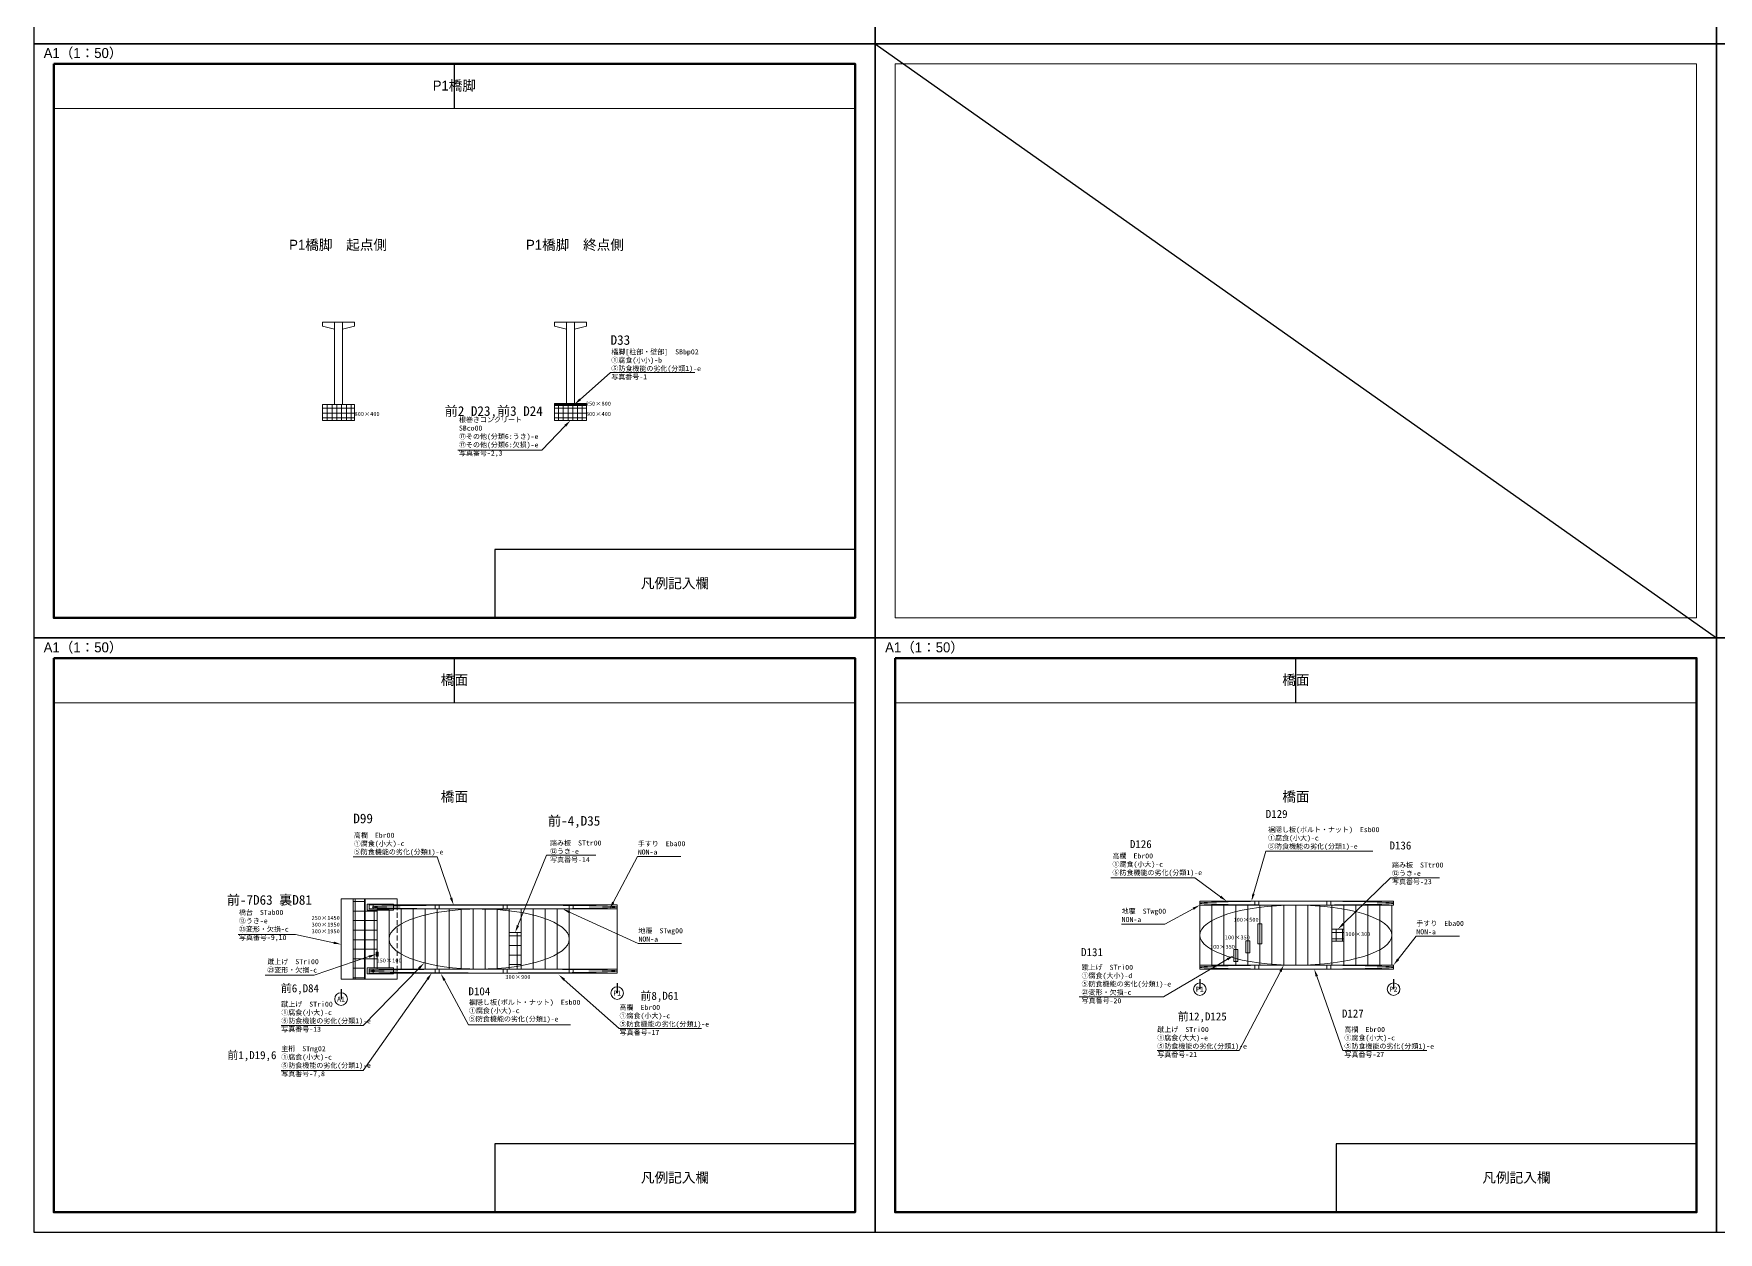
# Model space of a CAD drawing. Header units: millimetres. Extents: x 1420435 to 1630685, y -90750 to 107450.
# Drawn here: x 1420435 to 1504619, y -90750 to -30850 of the extents above; entities that cross this region are included whole.
import ezdxf
from ezdxf import colors
from ezdxf.entities.mleader import LeaderData, LeaderLine
from ezdxf.math import Vec2, Vec3

# ---------------------------------------------------------------- set-up
doc = ezdxf.new("R2010")
doc.units = ezdxf.units.MM
doc.linetypes.add('DASHED', pattern=[19.05, 12.7, -6.35])
doc.layers.get('Defpoints').update_dxf_attribs({"color": 4})
for name, color, linetype, lineweight in [('D-DCR-HCH1', 7, 'Continuous', 13), ('D-MTR-FRAM', 7, 'Continuous', 13), ('D-STR', 1, 'Continuous', 13), ('D-STR-HTXT', 7, 'Continuous', 13), ('D-STR-TXT', 7, 'Continuous', 13), ('D-TTL', 2, 'Continuous', 140)]:
    doc.layers.add(name, color=color, linetype=linetype, lineweight=lineweight)
doc.styles.add('MS ゴシック', font='MS Gothic.ttf')
doc.styles.add('MSゴシック', font='MS Gothic.ttf')
doc.styles.get("Standard").update_dxf_attribs({"font": 'arial.ttf'})
pattern_1 = [(90, (-502315.46, -239957.37), (-476.25, 0), []), (180, (-502315.46, -239957.37), (-3e-14, -476.25), [])]

msp = doc.modelspace()

# ---------------------------------------------------------------- hatches: boundary and pattern name
at = {"layer": 'D-DCR-HCH1'}
h = msp.add_hatch(dxfattribs=at)
h.set_pattern_fill('ANSI37', color=256, scale=75, angle=45)
h.set_pattern_definition([(90, (-240815.2, -109100), (-238.125, 0), []), (180, (-240815.2, -109100), (-1e-14, -238.125), [])])
h.paths.add_polyline_path([(1436460, -50176), (1436460, -49376), (1434860, -49376), (1434860, -50176)])
h = msp.add_hatch(dxfattribs=at)
h.set_pattern_fill('ANSI37', color=256, scale=75, angle=45)
h.set_pattern_definition([(90, (-216167.3, -109100), (-238.125, 0), []), (180, (-216167.3, -109100), (-1e-14, -238.125), [])])
h.paths.add_polyline_path([(1448060, -50176), (1448060, -49376), (1446460, -49376), (1446460, -50176)])
h = msp.add_hatch(dxfattribs=at)
h.set_pattern_fill('ANSI37', color=256, scale=150, angle=45)
h.set_pattern_definition(pattern_1)
h.paths.add_polyline_path([(1436994, -74093), (1436394, -74093), (1436394, -78093), (1436994, -78093)])
h = msp.add_hatch(dxfattribs=at)
h.set_pattern_fill('ANSI37', color=256, scale=150, angle=45)
h.set_pattern_definition(pattern_1)
h.paths.add_polyline_path([(1437594, -74653), (1437094, -74653), (1436994, -74653), (1436994, -77533), (1437094, -77533), (1437594, -77533)])
h = msp.add_hatch(dxfattribs=at)
h.set_pattern_fill('ANSI37', color=1, scale=100, angle=45)
h.set_pattern_definition([(90, (-230250, -109100), (-317.5, 0), []), (180, (-230250, -109100), (0, -317.5), [])])
h.paths.add_polyline_path([(1485910, -76198), (1485910, -75602), (1485310, -75602), (1485310, -76198)])
h = msp.add_hatch(dxfattribs=at)
h.set_pattern_fill('ANSI37', color=1, scale=150, angle=45)
h.set_pattern_definition([(90, (-502315.46, -237389.96), (-476.25, 0), []), (180, (-502315.46, -237389.96), (-3e-14, -476.25), [])])
h.paths.add_polyline_path([(1444794, -75768), (1444194, -75768), (1444194, -77596), (1444794, -77596)])

# ---------------------------------------------------------------- linework, layer by layer
at = {"layer": 'D-DCR-HCH1', "color": 1}
msp.add_line((1435794, -74093), (1435794, -78093), dxfattribs=at)
at = {"layer": 'D-DCR-HCH1'}
msp.add_lwpolyline([(1446460, -49326), (1446460, -49426), (1448060, -49426), (1448060, -49326)], close=True, dxfattribs=at)
at = {"layer": 'D-DCR-HCH1', "color": 1}
for points in [[(1435794, -74093), (1436394, -74093), (1436394, -78093), (1435794, -78093)], [(1481610, -75331), (1481610, -76331), (1481810, -76331), (1481810, -75331)], [(1485910, -76198), (1485310, -76198), (1485310, -75602), (1485910, -75602)], [(1444794, -77596), (1444194, -77596), (1444194, -75768), (1444794, -75768)], [(1481010, -76183), (1481010, -76783), (1481210, -76783), (1481210, -76183)], [(1437544, -76755), (1437544, -76955), (1437644, -76955), (1437644, -76755)], [(1480410, -76615), (1480410, -77215), (1480610, -77215), (1480610, -76615)]]:
    msp.add_lwpolyline(points, close=True, dxfattribs=at)
for centre, major_axis, ratio in [((1447260, -49376), (-200, 0), 0.25), ((1443471, -74495), (-6123, 0), 0.016332), ((1483510, -75900), (-4800, 0), 0.312501), ((1483551, -74300), (-4840, 0), 0.020661), ((1483550, -77500), (-4840, 0), 0.020661), ((1443394, -77693), (-6200, 0), 0.016129)]:
    msp.add_ellipse(centre, major_axis=major_axis, ratio=ratio, dxfattribs=at)
at = {"layer": 'D-DCR-HCH1'}
for centre, major_axis, ratio in [((1442694, -76093), (-4500, 0), 0.333333), ((1483550, -74300), (-4840, 0), 0.020661)]:
    msp.add_ellipse(centre, major_axis=major_axis, ratio=ratio, dxfattribs=at)
at = {"layer": 'D-MTR-FRAM'}
for points in [[(1463485, -32350), (1503535, -32350), (1503535, -60050), (1463485, -60050)], [(1421435, -34592), (1421435, -60050), (1461485, -60050), (1461485, -34592)], [(1421435, -64292), (1421435, -89750), (1461485, -89750), (1461485, -64292)], [(1463485, -64292), (1463485, -89750), (1503535, -89750), (1503535, -64292)]]:
    msp.add_lwpolyline(points, close=True, dxfattribs=at)
at = {"layer": 'D-STR', "color": 0}
for p, q in [((1434860, -45259), (1436460, -45259)), ((1434860, -45259), (1434860, -45459)), ((1435660, -45259), (1435160, -45259)), ((1435460, -49376), (1435460, -45259)), ((1435460, -45259), (1435860, -45259)), ((1436160, -45259), (1435660, -45259)), ((1435860, -49376), (1435860, -45259)), ((1436460, -45259), (1436460, -45459)), ((1446460, -45259), (1448060, -45259)), ((1446460, -45259), (1446460, -45459)), ((1447260, -45259), (1446760, -45259)), ((1447060, -49376), (1447060, -45259)), ((1447060, -45259), (1447460, -45259)), ((1447760, -45259), (1447260, -45259)), ((1447460, -49376), (1447460, -45259)), ((1448060, -45259), (1448060, -45459)), ((1434860, -45459), (1435460, -45609)), ((1436460, -45459), (1435860, -45609)), ((1446460, -45459), (1447060, -45609)), ((1448060, -45459), (1447460, -45609)), ((1434860, -49376), (1436460, -49376)), ((1435660, -49376), (1436060, -49376)), ((1446460, -49376), (1448060, -49376)), ((1447260, -49376), (1447660, -49376)), ((1438594, -74093), (1435794, -74093)), ((1436994, -74093), (1436994, -78093)), ((1437094, -74353), (1438414, -74353)), ((1437094, -74653), (1437094, -74353)), ((1437094, -74653), (1438414, -74653)), ((1449594, -74393), (1437194, -74393)), ((1437194, -74593), (1437194, -74393)), ((1449594, -74593), (1437194, -74593)), ((1437594, -74593), (1437594, -77593)), ((1438194, -74653), (1438194, -77533)), ((1438414, -74653), (1438414, -74353)), ((1438594, -74093), (1438594, -74393)), ((1438794, -74593), (1438794, -77593)), ((1439394, -74593), (1439394, -77593)), ((1439994, -74593), (1439994, -77593)), ((1440594, -74593), (1440594, -77593)), ((1441194, -74593), (1441194, -77593)), ((1441794, -74593), (1441794, -77593)), ((1442394, -74593), (1442394, -77593)), ((1442994, -74593), (1442994, -77593)), ((1443594, -74593), (1443594, -77593)), ((1444194, -74593), (1444194, -77593)), ((1444794, -74593), (1444794, -77593)), ((1445394, -74593), (1445394, -77593)), ((1445994, -74593), (1445994, -77593)), ((1446594, -74593), (1446594, -77593)), ((1447194, -74593), (1447194, -77593)), ((1449594, -74593), (1449594, -74393)), ((1449594, -74593), (1449594, -77593)), ((1488390, -74200), (1478710, -74200)), ((1478710, -74400), (1478710, -74200)), ((1488390, -74400), (1478710, -74400)), ((1478710, -74400), (1478710, -77400)), ((1479310, -74400), (1479310, -77400)), ((1479910, -74400), (1479910, -77400)), ((1480510, -74400), (1480510, -77400)), ((1481110, -74400), (1481110, -77400)), ((1481710, -74400), (1481710, -77400)), ((1482310, -74400), (1482310, -77400)), ((1482910, -74400), (1482910, -77400)), ((1483510, -74400), (1483510, -77400)), ((1484110, -74400), (1484110, -77400)), ((1484710, -74400), (1484710, -77400)), ((1485310, -74400), (1485310, -77400)), ((1485910, -74400), (1485910, -77400)), ((1486510, -74400), (1486510, -77400)), ((1487110, -74400), (1487110, -77400)), ((1487710, -74400), (1487710, -77400)), ((1488310, -74400), (1488310, -77400)), ((1488390, -74400), (1488390, -74200)), ((1488390, -77400), (1478710, -77400)), ((1478710, -77600), (1478710, -77400)), ((1488390, -77600), (1488390, -77400)), ((1435794, -78093), (1438594, -78093)), ((1437094, -77533), (1438414, -77533)), ((1437094, -77533), (1437094, -77833)), ((1437094, -77833), (1438414, -77833)), ((1449594, -77593), (1437194, -77593)), ((1437194, -77593), (1437194, -77793)), ((1449594, -77793), (1437194, -77793)), ((1438414, -77533), (1438414, -77833)), ((1438594, -77793), (1438594, -78093)), ((1449594, -77793), (1449594, -77593)), ((1488390, -77600), (1478710, -77600))]:
    msp.add_line(p, q, dxfattribs=at)
at = {"layer": 'D-STR', "color": 0, "ltscale": 20}
msp.add_line((1436394, -74093), (1436394, -78093), dxfattribs=at)
at = {"layer": 'D-STR', "color": 0, "linetype": 'DASHED', "ltscale": 20}
msp.add_line((1438594, -74393), (1438594, -77793), dxfattribs=at)
at = {"layer": 'D-STR', "color": 0}
for points in [[(1434860, -49376), (1436460, -49376), (1436460, -50176), (1434860, -50176)], [(1446460, -49376), (1448060, -49376), (1448060, -50176), (1446460, -50176)], [(1437194, -74593), (1437394, -74593), (1437394, -74393), (1437194, -74393)], [(1440494, -74593), (1440694, -74593), (1440694, -74393), (1440494, -74393)], [(1443894, -74593), (1444094, -74593), (1444094, -74393), (1443894, -74393)], [(1447194, -74593), (1447394, -74593), (1447394, -74393), (1447194, -74393)], [(1481460, -74400), (1481660, -74400), (1481660, -74200), (1481460, -74200)], [(1485060, -74400), (1485260, -74400), (1485260, -74200), (1485060, -74200)], [(1481460, -77400), (1481660, -77400), (1481660, -77600), (1481460, -77600)], [(1485060, -77400), (1485260, -77400), (1485260, -77600), (1485060, -77600)], [(1437194, -77593), (1437394, -77593), (1437394, -77793), (1437194, -77793)], [(1440494, -77593), (1440694, -77593), (1440694, -77793), (1440494, -77793)], [(1443894, -77593), (1444094, -77593), (1444094, -77793), (1443894, -77793)], [(1447194, -77593), (1447394, -77593), (1447394, -77793), (1447194, -77793)]]:
    msp.add_lwpolyline(points, close=True, dxfattribs=at)
at = {"layer": 'D-STR-TXT'}
for centre in [(1478710, -78600), (1488390, -78600), (1435794, -79093), (1449594, -78793)]:
    msp.add_circle(centre, 315, dxfattribs=at)
at = {"layer": 'D-TTL', "color": 0}
msp.add_line((1437594, -74593), (1438194, -74593), dxfattribs=at)
at = {"layer": 'D-TTL', "linetype": 'Continuous'}
for points in [[(1421435, -32350), (1461485, -32350), (1461485, -60050), (1421435, -60050)], [(1421435, -62050), (1461485, -62050), (1461485, -89750), (1421435, -89750)], [(1463485, -62050), (1503535, -62050), (1503535, -89750), (1463485, -89750)]]:
    msp.add_lwpolyline(points, close=True, dxfattribs=at)
at = {"layer": 'Defpoints'}
for p, q in [((1462485, -31350), (1504535, -61050)), ((1441460, -34592), (1441460, -32350)), ((1441460, -64292), (1441460, -62050)), ((1483510, -64292), (1483510, -62050)), ((1478710, -78100), (1478710, -78600)), ((1488390, -78100), (1488390, -78600)), ((1435794, -78593), (1435794, -79093)), ((1449594, -78293), (1449594, -78793))]:
    msp.add_line(p, q, dxfattribs=at)
at = {"layer": 'Defpoints', "linetype": 'Continuous'}
for points in [[(1420435, -31350), (1462485, -31350), (1462485, -1650), (1420435, -1650)], [(1462485, -31350), (1504535, -31350), (1504535, -1650), (1462485, -1650)], [(1504535, -31350), (1546585, -31350), (1546585, -1650), (1504535, -1650)], [(1420435, -61050), (1462485, -61050), (1462485, -31350), (1420435, -31350)], [(1462485, -61050), (1504535, -61050), (1504535, -31350), (1462485, -31350)], [(1504535, -61050), (1546585, -61050), (1546585, -31350), (1504535, -31350)], [(1420435, -90750), (1462485, -90750), (1462485, -61050), (1420435, -61050)], [(1462485, -90750), (1504535, -90750), (1504535, -61050), (1462485, -61050)], [(1504535, -90750), (1546585, -90750), (1546585, -61050), (1504535, -61050)]]:
    msp.add_lwpolyline(points, close=True, dxfattribs=at)
at = {"layer": 'Defpoints'}
for points in [[(1443478, -60050), (1461485, -60050), (1461485, -56635), (1443478, -56635)], [(1443478, -89750), (1461485, -89750), (1461485, -86335), (1443478, -86335)], [(1485528, -89750), (1503535, -89750), (1503535, -86335), (1485528, -86335)]]:
    msp.add_lwpolyline(points, close=True, dxfattribs=at)

# ---------------------------------------------------------------- texts
at = {"layer": 'D-STR-HTXT', "color": 1, "char_height": 250, "attachment_point": 7, "style": 'MSゴシック'}
for s, width, heights, insert in [('橋脚[柱部・壁部]\u3000SBbp02\u3000\\P①腐食(小小)-b\\P⑤防食機能の劣化(分類1)-e\\P写真番号-1', 5188.1, [2246], (1449302, -48153)), ('\\pxt12;高欄\u3000Ebr00\u3000\\P\\ptz;①腐食(小大)-c\\P⑤防食機能の劣化(分類1)-e', 5003.85, [0], (1436433, -71932)), ('踏み板\u3000STtr00\u3000\\P⑫うき-e\\P\\pxt6,12;写真番号-14', 5003.85, [0], (1446240, -72281)), ('高欄\u3000Ebr00\u3000\\P①腐食(小大)-c\\P⑤防食機能の劣化(分類1)-e\\P ', 5003.85, [0], (1474344, -73382)), ('踏み板\u3000STtr00\u3000\\P⑫うき-e\\P写真番号-23', 5003.85, [0], (1488314, -73382)), ('橋台\u3000STab00\u3000\\P⑫うき-e\\P㉓変形・欠損-c\\P写真番号-9,10', 5003.85, [0], (1430689, -76205)), ('蹴上げ\u3000STri00\u3000\\P㉓変形・欠損-c\\P ', 5003.85, [0], (1432110, -78215)), ('\\pxt4,5;蹴上げ\u3000STri00\u3000\\P\\ptz;①腐食(大小)-d\\P⑤防食機能の劣化(分類1)-e\\P㉓変形・欠損-c\\P写真番号-20', 5003.85, [0], (1472799, -79328)), ('高欄\u3000Ebr00\u3000\\P①腐食(小大)-c\\P⑤防食機能の劣化(分類1)-e\\P写真番号-17', 5003.85, [0], (1449711, -80915)), ('\\pxt4,5;蹴上げ\u3000STri00\u3000\\P\\ptz;①腐食(大大)-e\\P⑤防食機能の劣化(分類1)-e\\P写真番号-21', 5003.85, [0], (1476584, -82018)), ('高欄\u3000Ebr00\u3000\\P①腐食(小大)-c\\P⑤防食機能の劣化(分類1)-e\\P写真番号-27', 5003.85, [0], (1485935, -82018)), ('主桁\u3000STmg02\u3000\\P①腐食(小大)-c\\P⑤防食機能の劣化(分類1)-e\\P写真番号-7,8', 5003.85, [0], (1432807, -83015))]:
    msp.add_mtext_dynamic_manual_height_columns(s, width=width, gutter_width=50, heights=heights, dxfattribs=dict(at, insert=insert))
at = {"layer": 'D-STR-HTXT', "char_height": 250, "attachment_point": 7, "style": 'MSゴシック'}
for s, width, gutter_width, insert in [('根巻きコンクリート\u3000SBco00\u3000\\P⑰その他(分類6:うき)-e\\P⑰その他(分類6:欠損)-e\\P写真番号-2,3', 4536.57, 25, (1441686, -52000)), ('裾隠し板(ボルト・ナット)\u3000Esb00\\P①腐食(小大)-c\\P⑤防食機能の劣化(分類1)-e\\P\u3000', 5679.94, 50, (1482119, -72002)), ('手すり\u3000Eba00\u3000\\PNON-a', 5751.12, 50, (1450623, -71875)), ('地覆\u3000STwg00\u3000\\PNON-a', 5751.12, 50, (1474803, -75247)), ('地覆\u3000STwg00\u3000\\PNON-a', 5751.12, 50, (1450657, -76226)), ('手すり\u3000Eba00\u3000\\PNON-a', 5751.12, 50, (1489528, -75859)), ('裾隠し板(ボルト・ナット)\u3000Esb00\u3000\\P①腐食(小大)-c\\P⑤防食機能の劣化(分類1)-e', 5751.12, 50, (1442184, -80282)), ('\\pxt4,5;蹴上げ\u3000STri00\u3000\\P\\ptz;①腐食(小大)-c\\P⑤防食機能の劣化(分類1)-e\\P写真番号-13', 5003.85, 50, (1432807, -80753))]:
    msp.add_mtext_dynamic_manual_height_columns(s, width=width, gutter_width=gutter_width, heights=[0], dxfattribs=dict(at, insert=insert))
at = {"layer": 'D-STR-TXT', "insert": (1441460, -33471), "char_height": 500, "width": 4713.59, "attachment_point": 5, "style": 'MS ゴシック'}
msp.add_mtext('{\\fMS PGothic|b0|i0|c128|p50;P1橋脚}', dxfattribs=at)
at = {"layer": 'D-STR-TXT', "char_height": 500, "attachment_point": 5, "style": 'MS ゴシック'}
for s, insert in [('{\\fMS PGothic|b0|i0|c128|p50;P1橋脚\u3000起点側}', (1435649, -41430)), ('{\\fMS PGothic|b0|i0|c128|p50;P1橋脚\u3000終点側}', (1447486, -41430)), ('{\\fMS PGothic|b0|i0|c128|p50;橋面}', (1441460, -63171)), ('{\\fMS PGothic|b0|i0|c128|p50;橋面}', (1483510, -63171)), ('{\\fMS PGothic|b0|i0|c128|p50;橋面}', (1441460, -69004)), ('{\\fMS PGothic|b0|i0|c128|p50;橋面}', (1483510, -69004))]:
    msp.add_mtext(s, dxfattribs=dict(at, insert=insert))
at = {"layer": 'D-STR-TXT', "attachment_point": 5, "style": 'MSゴシック'}
for s, width, gutter_width, insert, char_height in [('250×800', 4536.57, 25, (1448654, -49338), 200), ('800×400', 4536.57, 25, (1437095, -49854), 200), ('800×400', 4536.57, 25, (1448655, -49854), 200), ('A1', 7776.97, 42.9, (1435794, -79093), 250), ('P1', 7776.97, 42.9, (1449594, -78793), 250), ('P1', 7776.97, 42.9, (1478710, -78600), 250), ('P2', 7776.97, 42.9, (1488390, -78600), 250)]:
    msp.add_mtext_dynamic_manual_height_columns(s, width=width, gutter_width=gutter_width, heights=[0], dxfattribs=dict(at, insert=insert, char_height=char_height))
at = {"layer": 'D-STR-TXT', "color": 1, "char_height": 200, "attachment_point": 5, "style": 'MSゴシック'}
for s, width, heights, insert in [('{\\C256;250×1450\\P300×1950}\\P300×1950', 4536.57, [0], (1435026, -75374)), ('100×500', 4536.57, [0], (1481020, -75130)), ('300×300', 4536.57, [0], (1486605, -75847)), ('100×350', 4536.57, [200], (1479839, -76482)), ('100×350', 4536.57, [0], (1480585, -76014)), ('150×100', 4536.57, [0], (1438194, -77166)), ('300×900', 1393.04, [170], (1444634, -77989))]:
    msp.add_mtext_dynamic_manual_height_columns(s, width=width, gutter_width=25, heights=heights, dxfattribs=dict(at, insert=insert))
at = {"layer": 'Defpoints', "style": 'MS ゴシック'}
for s, p in [('D129', (1482006, -70043)), ('D126', (1475216, -71550)), ('D136', (1488190, -71619)), ('D131', (1472778, -76950)), ('前6,D84', (1432787, -78755)), ('D104', (1442163, -78906)), ('前8,D61', (1450760, -79132)), ('前12,D125', (1477604, -80163)), ('D127', (1485811, -80016)), ('前1,D19,6', (1430117, -82097))]:
    msp.add_text(s, height=400, dxfattribs=at).set_placement(p)
at = {"layer": 'Defpoints', "char_height": 500}
for s, insert, attachment_point, style in [('{\\fMS PGothic|b0|i0|c128|p50;A1（1：50）}', (1420935, -31850), 4, 'MS ゴシック'), ('{\\fMS PGothic|b0|i0|c128|p50;凡例記入欄}', (1452482, -58343), 5, 'MSゴシック'), ('{\\fMS PGothic|b0|i0|c128|p50;A1（1：50）}', (1420935, -61550), 4, 'MS ゴシック'), ('{\\fMS PGothic|b0|i0|c128|p50;A1（1：50）}', (1462985, -61550), 4, 'MS ゴシック'), ('{\\fMS PGothic|b0|i0|c128|p50;凡例記入欄}', (1452482, -88043), 5, 'MSゴシック'), ('{\\fMS PGothic|b0|i0|c128|p50;凡例記入欄}', (1494532, -88043), 5, 'MSゴシック')]:
    msp.add_mtext(s, dxfattribs=dict(at, insert=insert, attachment_point=attachment_point, style=style))
at = {"layer": 'Defpoints', "char_height": 480, "attachment_point": 1, "style": 'MS ゴシック'}
for s, width, heights, insert in [('D33', 4258.34, [481], (1449264, -45917)), ('前2 D23,前3 D24', 6308.21, [685], (1440975, -49468)), ('D99', 6349.39, [968], (1436409, -69827)), ('前-4,D35', 5675.89, [877], (1446135, -69948)), ('前-7D63 裏D81', 4258.34, [481], (1430090, -73900))]:
    msp.add_mtext_dynamic_manual_height_columns(s, width=width, gutter_width=80, heights=heights, dxfattribs=dict(at, insert=insert))

# ---------------------------------------------------------------- leaders
at = {"layer": 'D-STR-HTXT', "color": 1}
ml = msp.add_multileader_mtext('Standard', dxfattribs=at)
ml.set_content('', color=1, style='MSゴシック')
ml.set_leader_properties(color=256, linetype='ByLayer', lineweight=13)
ml.build(insert=Vec2(0, 0))
ml.multileader.update_dxf_attribs({"text_left_attachment_type": 8, "text_right_attachment_type": 5, "dogleg_length": 2500, "arrow_head_size": 375})
ctx = ml.context
ctx.base_point, ctx.char_height, ctx.arrow_head_size, ctx.plane_origin = Vec3(1453464, -47786), 400, 375, Vec3(1455723, -46172)
ctx.left_attachment, ctx.right_attachment, ctx.text_align_type = 8, 5, 2
notes = []
notes.append((ctx, [(0, (1, 1, 0), (1449265, -47786), (1, 0), 4199, [(0, [(1447460, -49376)], 0, [])])]))
ctx.mtext.insert, ctx.mtext.alignment, ctx.mtext.flow_direction = Vec3(1453466, -47386), 3, 5
at = {"layer": 'D-STR-HTXT'}
ml = msp.add_multileader_mtext('Standard', dxfattribs=at)
ml.set_content('')
ml.set_leader_properties(color=256, linetype='ByLayer', lineweight=13)
ml.build(insert=Vec2(0, 0))
ml.multileader.update_dxf_attribs({"text_left_attachment_type": 8, "text_right_attachment_type": 5, "dogleg_length": 5000, "arrow_head_size": 375})
ctx = ml.context
ctx.base_point, ctx.char_height, ctx.arrow_head_size, ctx.landing_gap_size, ctx.plane_origin = Vec3(1441623, -51656), 100, 375, 1, Vec3(1441738, -52514)
ctx.left_attachment, ctx.right_attachment = 8, 5
notes.append((ctx, [(1, (1, 1, 0), (1445823, -51656), (-1, 0), 4200, [(0, [(1447260, -50176)], 0, [])])]))
ctx.mtext, ml.multileader.dxf.content_type = None, 0
at = {"layer": 'D-STR-HTXT', "color": 1}
ml = msp.add_multileader_mtext('Standard', dxfattribs=at)
ml.set_content('', color=1, style='MSゴシック')
ml.set_leader_properties(color=256, linetype='ByLayer', lineweight=13)
ml.build(insert=Vec2(0, 0))
ml.multileader.update_dxf_attribs({"text_left_attachment_type": 8, "text_right_attachment_type": 5, "dogleg_length": 3991, "arrow_head_size": 375})
ctx = ml.context
ctx.base_point, ctx.char_height, ctx.arrow_head_size, ctx.plane_origin = Vec3(1448527, -71909), 400, 375, Vec3(1451525, -70296)
ctx.left_attachment, ctx.right_attachment, ctx.text_align_type = 8, 5, 2
notes.append((ctx, [(0, (1, 1, 0), (1446066, -71909), (1, 0), 2460, [(0, [(1444494, -75768)], 0, [])])]))
ctx.mtext.insert, ctx.mtext.alignment, ctx.mtext.flow_direction = Vec3(1448529, -71509), 3, 5
at = {"layer": 'D-STR-HTXT'}
ml = msp.add_multileader_mtext('Standard', dxfattribs=at)
ml.set_content('', color=1, style='MSゴシック')
ml.set_leader_properties(color=256, linetype='ByLayer', lineweight=13)
ml.build(insert=Vec2(0, 0))
ml.multileader.update_dxf_attribs({"text_left_attachment_type": 8, "text_right_attachment_type": 5, "dogleg_length": 2948, "arrow_head_size": 375})
ctx = ml.context
ctx.base_point, ctx.char_height, ctx.arrow_head_size, ctx.plane_origin = Vec3(1487357, -71699), 400, 375, Vec3(1491235, -75694)
ctx.left_attachment, ctx.right_attachment, ctx.text_align_type = 8, 5, 2
notes.append((ctx, [(0, (1, 1, 0), (1482001, -71699), (1, 0), 5356, [(0, [(1481290, -74200)], 0, [])])]))
ctx.mtext.insert, ctx.mtext.alignment, ctx.mtext.flow_direction = Vec3(1487359, -71299), 3, 5
at = {"layer": 'D-STR-HTXT', "color": 1}
ml = msp.add_multileader_mtext('Standard', dxfattribs=at)
ml.set_content('', color=1, style='MSゴシック')
ml.set_leader_properties(color=256, linetype='ByLayer', lineweight=13)
ml.build(insert=Vec2(0, 0))
ml.multileader.update_dxf_attribs({"text_left_attachment_type": 8, "text_right_attachment_type": 5, "dogleg_length": 4099, "arrow_head_size": 375})
ctx = ml.context
ctx.base_point, ctx.char_height, ctx.arrow_head_size, ctx.plane_origin = Vec3(1436395, -71983), 400, 375, Vec3(1443566, -70296)
ctx.left_attachment, ctx.right_attachment, ctx.text_align_type = 8, 5, 2
notes.append((ctx, [(1, (1, 1, 0), (1440591, -71983), (-1, 0), 4192, [(0, [(1441417, -74393)], 0, [])])]))
ctx.mtext.insert, ctx.mtext.alignment, ctx.mtext.flow_direction = Vec3(1436397, -71583), 3, 5
at = {"layer": 'D-STR-HTXT'}
ml = msp.add_multileader_mtext('Standard', dxfattribs=at)
ml.set_content('', color=1, style='MSゴシック')
ml.set_leader_properties(color=256, linetype='ByLayer', lineweight=13)
ml.build(insert=Vec2(0, 0))
ml.multileader.update_dxf_attribs({"text_left_attachment_type": 8, "text_right_attachment_type": 5, "dogleg_length": 2948, "arrow_head_size": 375})
ctx = ml.context
ctx.base_point, ctx.char_height, ctx.arrow_head_size, ctx.plane_origin = Vec3(1452774, -71972), 400, 375, Vec3(1459739, -75524)
ctx.left_attachment, ctx.right_attachment, ctx.text_align_type = 8, 5, 2
notes.append((ctx, [(0, (1, 1, 0), (1450610, -71972), (1, 0), 2164, [(0, [(1449221, -74593)], 0, [])])]))
ctx.mtext.insert, ctx.mtext.alignment, ctx.mtext.flow_direction = Vec3(1452776, -71572), 3, 5
at = {"layer": 'D-STR-HTXT', "color": 1}
ml = msp.add_multileader_mtext('Standard', dxfattribs=at)
ml.set_content('', color=1, style='MSゴシック')
ml.set_leader_properties(color=256, linetype='ByLayer', lineweight=13)
ml.build(insert=Vec2(0, 0))
ml.multileader.update_dxf_attribs({"text_left_attachment_type": 8, "text_right_attachment_type": 5, "dogleg_length": 4199, "arrow_head_size": 375})
ctx = ml.context
ctx.base_point, ctx.char_height, ctx.arrow_head_size, ctx.plane_origin = Vec3(1474260, -73036), 400, 375, Vec3(1483488, -77031)
ctx.left_attachment, ctx.right_attachment, ctx.text_align_type = 8, 5, 2
notes.append((ctx, [(1, (1, 1, 0), (1478463, -73036), (-1, 0), 4199, [(0, [(1480046, -74200)], 0, [])])]))
ctx.mtext.insert, ctx.mtext.alignment, ctx.mtext.flow_direction = Vec3(1474262, -72636), 3, 5
ml = msp.add_multileader_mtext('Standard', dxfattribs=at)
ml.set_content('', color=1, style='MSゴシック')
ml.set_leader_properties(color=256, linetype='ByLayer', lineweight=13)
ml.build(insert=Vec2(0, 0))
ml.multileader.update_dxf_attribs({"text_left_attachment_type": 8, "text_right_attachment_type": 5, "dogleg_length": 4199, "arrow_head_size": 375})
ctx = ml.context
ctx.base_point, ctx.char_height, ctx.arrow_head_size, ctx.plane_origin = Vec3(1490681, -73036), 400, 375, Vec3(1497430, -77031)
ctx.left_attachment, ctx.right_attachment, ctx.text_align_type = 8, 5, 2
notes.append((ctx, [(0, (1, 1, 0), (1488233, -73036), (1, 0), 2448, [(0, [(1485610, -75602)], 0, [])])]))
ctx.mtext.insert, ctx.mtext.alignment, ctx.mtext.flow_direction = Vec3(1490683, -72636), 3, 5
at = {"layer": 'D-STR-HTXT'}
ml = msp.add_multileader_mtext('Standard', dxfattribs=at)
ml.set_content('', color=1, style='MSゴシック')
ml.set_leader_properties(color=256, linetype='ByLayer', lineweight=13)
ml.build(insert=Vec2(0, 0))
ml.multileader.update_dxf_attribs({"text_left_attachment_type": 8, "text_right_attachment_type": 5, "dogleg_length": 2948, "arrow_head_size": 375})
ctx = ml.context
ctx.base_point, ctx.char_height, ctx.arrow_head_size, ctx.plane_origin = Vec3(1452808, -76323), 400, 375, Vec3(1459773, -79876)
ctx.left_attachment, ctx.right_attachment, ctx.text_align_type = 8, 5, 2
notes.append((ctx, [(0, (1, 1, 0), (1450644, -76323), (1, 0), 2164, [(0, [(1446874, -74593)], 0, [])])]))
ctx.mtext.insert, ctx.mtext.alignment, ctx.mtext.flow_direction = Vec3(1452810, -75923), 3, 5
ml = msp.add_multileader_mtext('Standard', dxfattribs=at)
ml.set_content('', color=1, style='MSゴシック')
ml.set_leader_properties(color=256, linetype='ByLayer', lineweight=13)
ml.build(insert=Vec2(0, 0))
ml.multileader.update_dxf_attribs({"text_left_attachment_type": 8, "text_right_attachment_type": 5, "dogleg_length": 2948, "arrow_head_size": 375})
ctx = ml.context
ctx.base_point, ctx.char_height, ctx.arrow_head_size, ctx.plane_origin = Vec3(1474786, -75344), 400, 375, Vec3(1469989, -78897)
ctx.left_attachment, ctx.right_attachment, ctx.text_align_type = 8, 5, 2
notes.append((ctx, [(0, (1, 1, 0), (1476954, -75344), (-1, 0), 2164, [(0, [(1478710, -74400)], 0, [])])]))
ctx.mtext.insert, ctx.mtext.alignment, ctx.mtext.flow_direction = Vec3(1474788, -74944), 3, 5
at = {"layer": 'D-STR-HTXT', "color": 1}
ml = msp.add_multileader_mtext('Standard', dxfattribs=at)
ml.set_content('', color=1, style='MSゴシック')
ml.set_leader_properties(color=256, linetype='ByLayer', lineweight=13)
ml.build(insert=Vec2(0, 0))
ml.multileader.update_dxf_attribs({"text_left_attachment_type": 8, "text_right_attachment_type": 5, "dogleg_length": 3991, "arrow_head_size": 375})
ctx = ml.context
ctx.base_point, ctx.char_height, ctx.arrow_head_size, ctx.plane_origin = Vec3(1430657, -75861), 400, 375, Vec3(1435974, -74248)
ctx.left_attachment, ctx.right_attachment, ctx.text_align_type = 8, 5, 2
notes.append((ctx, [(1, (1, 1, 0), (1433511, -75861), (-1, 0), 2849, [(0, [(1435794, -76358)], 0, [])])]))
ctx.mtext.insert, ctx.mtext.alignment, ctx.mtext.flow_direction = Vec3(1430659, -75461), 3, 5
at = {"layer": 'D-STR-HTXT'}
ml = msp.add_multileader_mtext('Standard', dxfattribs=at)
ml.set_content('', color=1, style='MSゴシック')
ml.set_leader_properties(color=256, linetype='ByLayer', lineweight=13)
ml.build(insert=Vec2(0, 0))
ml.multileader.update_dxf_attribs({"text_left_attachment_type": 8, "text_right_attachment_type": 5, "dogleg_length": 2948, "arrow_head_size": 375})
ctx = ml.context
ctx.base_point, ctx.char_height, ctx.arrow_head_size, ctx.plane_origin = Vec3(1491679, -75957), 400, 375, Vec3(1498644, -79509)
ctx.left_attachment, ctx.right_attachment, ctx.text_align_type = 8, 5, 2
notes.append((ctx, [(0, (1, 1, 0), (1489515, -75957), (1, 0), 2164, [(0, [(1488390, -77400)], 0, [])])]))
ctx.mtext.insert, ctx.mtext.alignment, ctx.mtext.flow_direction = Vec3(1491681, -75557), 3, 5
at = {"layer": 'D-STR-HTXT', "color": 1}
ml = msp.add_multileader_mtext('Standard', dxfattribs=at)
ml.set_content('', color=1, style='MSゴシック')
ml.set_leader_properties(color=256, linetype='ByLayer', lineweight=13)
ml.build(insert=Vec2(0, 0))
ml.multileader.update_dxf_attribs({"text_left_attachment_type": 8, "text_right_attachment_type": 5, "dogleg_length": 3991, "arrow_head_size": 375})
ctx = ml.context
ctx.base_point, ctx.char_height, ctx.arrow_head_size, ctx.plane_origin = Vec3(1432002, -77900), 400, 375, Vec3(1436915, -76286)
ctx.left_attachment, ctx.right_attachment, ctx.text_align_type = 8, 5, 2
notes.append((ctx, [(1, (1, 1, 0), (1434451, -77900), (-1, 0), 2445, [(0, [(1437544, -76855)], 0, [])])]))
ctx.mtext.insert, ctx.mtext.alignment, ctx.mtext.flow_direction = Vec3(1432004, -77500), 3, 5
at = {"layer": 'D-STR-HTXT'}
ml = msp.add_multileader_mtext('Standard', dxfattribs=at)
ml.set_content('', color=1, style='MSゴシック')
ml.set_leader_properties(color=256, linetype='ByLayer', lineweight=13)
ml.build(insert=Vec2(0, 0))
ml.multileader.update_dxf_attribs({"text_left_attachment_type": 8, "text_right_attachment_type": 5, "dogleg_length": 2948, "arrow_head_size": 375})
ctx = ml.context
ctx.base_point, ctx.char_height, ctx.arrow_head_size, ctx.plane_origin = Vec3(1432795, -80407), 400, 375, Vec3(1441924, -84402)
ctx.left_attachment, ctx.right_attachment, ctx.text_align_type = 8, 5, 2
notes.append((ctx, [(1, (1, 1, 0), (1436898, -80407), (-1, 0), 4099, [(0, [(1439958, -77284)], 0, [])])]))
ctx.mtext.insert, ctx.mtext.alignment, ctx.mtext.flow_direction = Vec3(1432797, -80007), 3, 5
at = {"layer": 'D-STR-HTXT', "color": 1}
ml = msp.add_multileader_mtext('Standard', dxfattribs=at)
ml.set_content('', color=1, style='MSゴシック')
ml.set_leader_properties(color=256, linetype='ByLayer', lineweight=13)
ml.build(insert=Vec2(0, 0))
ml.multileader.update_dxf_attribs({"text_left_attachment_type": 8, "text_right_attachment_type": 5, "dogleg_length": 4199, "arrow_head_size": 375})
ctx = ml.context
ctx.base_point, ctx.char_height, ctx.arrow_head_size, ctx.plane_origin = Vec3(1472686, -78982), 400, 375, Vec3(1481915, -82978)
ctx.left_attachment, ctx.right_attachment, ctx.text_align_type = 8, 5, 2
notes.append((ctx, [(1, (1, 1, 0), (1476889, -78982), (-1, 0), 4199, [(0, [(1480410, -76915)], 0, [])])]))
ctx.mtext.insert, ctx.mtext.alignment, ctx.mtext.flow_direction = Vec3(1472688, -78582), 3, 5
ml = msp.add_multileader_mtext('Standard', dxfattribs=at)
ml.set_content('', color=1, style='MSゴシック')
ml.set_leader_properties(color=256, linetype='ByLayer', lineweight=13)
ml.build(insert=Vec2(0, 0))
ml.multileader.update_dxf_attribs({"text_left_attachment_type": 8, "text_right_attachment_type": 5, "dogleg_length": 2948, "arrow_head_size": 375})
ctx = ml.context
ctx.base_point, ctx.char_height, ctx.arrow_head_size, ctx.plane_origin = Vec3(1476571, -81672), 400, 375, Vec3(1485700, -85667)
ctx.left_attachment, ctx.right_attachment, ctx.text_align_type = 8, 5, 2
notes.append((ctx, [(1, (1, 1, 0), (1480674, -81672), (-1, 0), 4099, [(0, [(1482910, -77389)], 0, [])])]))
ctx.mtext.insert, ctx.mtext.alignment, ctx.mtext.flow_direction = Vec3(1476573, -81272), 3, 5
ml = msp.add_multileader_mtext('Standard', dxfattribs=at)
ml.set_content('', color=1, style='MSゴシック')
ml.set_leader_properties(color=256, linetype='ByLayer', lineweight=13)
ml.build(insert=Vec2(0, 0))
ml.multileader.update_dxf_attribs({"text_left_attachment_type": 8, "text_right_attachment_type": 5, "dogleg_length": 2849, "arrow_head_size": 375})
ctx = ml.context
ctx.base_point, ctx.char_height, ctx.arrow_head_size, ctx.plane_origin = Vec3(1432793, -82669), 400, 375, Vec3(1441924, -86665)
ctx.left_attachment, ctx.right_attachment, ctx.text_align_type = 8, 5, 2
notes.append((ctx, [(1, (1, 1, 0), (1436898, -82669), (-1, 0), 4101, [(0, [(1440331, -77793)], 0, [])])]))
ctx.mtext.insert, ctx.mtext.alignment, ctx.mtext.flow_direction = Vec3(1432795, -82269), 3, 5
at = {"layer": 'D-STR-HTXT'}
ml = msp.add_multileader_mtext('Standard', dxfattribs=at)
ml.set_content('', color=1, style='MSゴシック')
ml.set_leader_properties(color=256, linetype='ByLayer', lineweight=13)
ml.build(insert=Vec2(0, 0))
ml.multileader.update_dxf_attribs({"text_left_attachment_type": 8, "text_right_attachment_type": 5, "dogleg_length": 2948, "arrow_head_size": 375})
ctx = ml.context
ctx.base_point, ctx.char_height, ctx.arrow_head_size, ctx.plane_origin = Vec3(1447265, -80379), 400, 375, Vec3(1451300, -83932)
ctx.left_attachment, ctx.right_attachment, ctx.text_align_type = 8, 5, 2
notes.append((ctx, [(0, (1, 1, 0), (1442171, -80379), (1, 0), 5094, [(0, [(1440782, -77827)], 0, [])])]))
ctx.mtext.insert, ctx.mtext.alignment, ctx.mtext.flow_direction = Vec3(1447267, -79979), 3, 5
at = {"layer": 'D-STR-HTXT', "color": 1}
ml = msp.add_multileader_mtext('Standard', dxfattribs=at)
ml.set_content('', color=1, style='MSゴシック')
ml.set_leader_properties(color=256, linetype='ByLayer', lineweight=13)
ml.build(insert=Vec2(0, 0))
ml.multileader.update_dxf_attribs({"text_left_attachment_type": 8, "text_right_attachment_type": 5, "dogleg_length": 4101, "arrow_head_size": 375})
ctx = ml.context
ctx.base_point, ctx.char_height, ctx.arrow_head_size, ctx.plane_origin = Vec3(1453799, -80569), 400, 375, Vec3(1458827, -84565)
ctx.left_attachment, ctx.right_attachment, ctx.text_align_type = 8, 5, 2
notes.append((ctx, [(0, (1, 1, 0), (1449699, -80569), (1, 0), 4101, [(0, [(1446670, -77877)], 0, [])])]))
ctx.mtext.insert, ctx.mtext.alignment, ctx.mtext.flow_direction = Vec3(1453801, -80169), 3, 5
ml = msp.add_multileader_mtext('Standard', dxfattribs=at)
ml.set_content('', color=1, style='MSゴシック')
ml.set_leader_properties(color=256, linetype='ByLayer', lineweight=13)
ml.build(insert=Vec2(0, 0))
ml.multileader.update_dxf_attribs({"text_left_attachment_type": 8, "text_right_attachment_type": 5, "dogleg_length": 4199, "arrow_head_size": 375})
ctx = ml.context
ctx.base_point, ctx.char_height, ctx.arrow_head_size, ctx.plane_origin = Vec3(1490053, -81672), 400, 375, Vec3(1495051, -85667)
ctx.left_attachment, ctx.right_attachment, ctx.text_align_type = 8, 5, 2
notes.append((ctx, [(0, (1, 1, 0), (1485854, -81672), (1, 0), 4199, [(0, [(1484430, -77600)], 0, [])])]))
ctx.mtext.insert, ctx.mtext.alignment, ctx.mtext.flow_direction = Vec3(1490055, -81272), 3, 5
for ctx, leaders in notes:
    for number, flags, end, landing, length, lines in leaders:
        leader = LeaderData()
        leader.index, (leader.has_last_leader_line, leader.has_dogleg_vector, leader.attachment_direction) = number, flags
        leader.last_leader_point, leader.dogleg_vector, leader.dogleg_length = Vec3(end), Vec3(landing), length
        for number, points, colour, breaks in lines:
            line = LeaderLine()
            line.index, line.vertices, line.color, line.breaks = number, Vec3.list(points), colors.encode_raw_color(colour), breaks
            leader.lines.append(line)
        ctx.leaders.append(leader)

doc.saveas('drawing.dxf')
